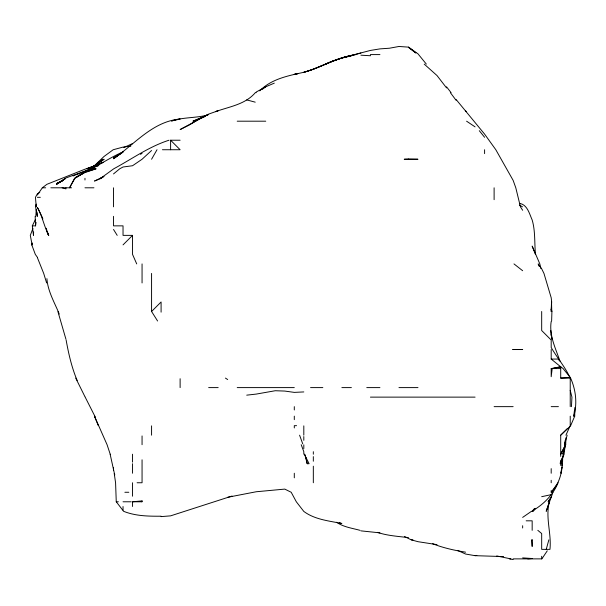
<?xml version="1.0" encoding="UTF-8"?>
<svg xmlns="http://www.w3.org/2000/svg" width="606" height="606" viewBox="0 0 606 606"><rect width="100%" height="100%" fill="white"/><g stroke="black" fill="none" stroke-linecap="round" stroke-linejoin="round"><path stroke-width="0.91" d="M562.656 457.674C562.671 469.998 560.209 483.202 551.195 492.269L551.195 490.527M570.655 425.67L574.715 416.155L574.859 407.505M551.627 321.006L551.914 311.492L551.195 309.151L551.778 311.492L551.505 301.977L551.195 311.492L551.68 301.977L551.195 297.758L543.961 273.427L541.681 268.799L538.173 263.913L539.226 266.398M565.959 437.774L565.693 444.698L562.807 454.212L565.231 444.698L564.088 454.212L560.709 463.09L563.648 454.212L560.709 463.726L560.709 465.461M33.618 231.909L33.466 235.37L32.315 225.856L35.406 219.516M571.458 406.641L571.935 397.127L570.223 390.317M551.195 321.438C548.975 335.345 555.634 348.48 560.027 361.267M561.898 459.401L561.376 463.726L562.345 457.674M36.246 209.418L35.83 216.342L35.178 216.342L35.549 225.856L32.315 225.856M574.715 416.155L573.784 416.155L574.382 410.966M36.572 204.23L36.262 206.828L35.436 197.314L37.398 193.89L39.761 192.367M561.83 467.188L561.005 473.241L561.823 467.188M35.549 225.856L36.065 222.394M560.179 463.726L560.709 460.196M565.209 440.373L564.504 444.698L567.148 435.184M36.065 204.23L35.565 206.828L37.398 216.342L36.943 212.017M32.179 243.157L31.777 244.885L32.451 243.157M573.784 416.155C577.442 403.566 575.882 389.991 570.602 378.091M546.248 549.362L548.854 539.848M141.789 501.783L142.062 500.904L132.547 501.783L142.062 501.783L142.062 500.904M552.922 492.269L551.195 497.299L548.127 501.783L551.195 497.125L546.211 511.305L549.362 501.783C545.218 517.66 551.611 533.447 549.96 549.362L541.681 549.362L541.681 533.553L537.825 530.333M32.906 228.454L30.3 235.37L32.11 244.885M565.928 435.184L570.223 425.67L570.223 416.155M558.081 482.755C553.157 494.92 543.423 504.563 532.166 511.032M151.576 159.249L157.015 149.735M547.256 550.824L541.87 558.876L513.138 558.876M92.983 167.127L94.483 166.036L86.719 168.771L94.483 165.915L103.997 159.249L94.483 165.915L87.506 168.771L103.134 162.332L89.567 168.044L94.483 165.93L102.626 159.249L94.483 166.036L84.969 169.195L46.912 184.307L42.322 187.799L37.398 194.98L37.398 193.89M551.195 492.269L557.55 483.49M535.181 508.373L532.939 511.305L535.265 508.373M534.545 508.585L532.166 511.305L534.674 508.585M123.033 244.885L132.547 235.37L123.033 235.37L123.033 225.856L113.511 225.856L113.511 216.342M157.59 321.006L151.576 311.492L161.09 301.977L161.09 312.158M560.709 456.424L560.709 435.184L567.057 428.836M560.709 435.176L570.223 426.223M151.576 150.508L142.062 159.249L132.547 165.733L123.033 167.006L119.746 168.771L113.511 173.93M259.762 90.885C271.261 78.947 288.259 75.742 303.811 72.288C320.089 67.864 334.618 58.532 351.389 55.525M189.633 124.836L180.118 129.563L208.661 114.095L218.175 110.709L215.433 111.678C229.318 106.611 245.135 104.611 255.338 92.65L256.24 92.65L256.24 92.014L265.754 86.787L274.298 83.136M93.233 166.809L103.997 156.507L113.201 149.735L123.033 147.091L130.813 146.175M262.118 89.453L265.754 86.787M522.652 517.403L531.462 511.305M101.702 178.285L100.657 178.285L113.792 168.771C131.994 158.969 149.129 146.561 168.998 140.221M140.471 154.325L142.062 153.341M190.382 124.381L199.147 119.064L208.661 114.36L192.95 121.192L204.336 116.897M122.238 152.659L113.511 157.939L123.033 151.939L113.511 158.757C134.691 144.152 152.765 121.405 180.118 119.018L174.929 120.208M100.657 178.285L103.997 176.444L94.483 181.058L101.369 178.285M62.766 180.626L56.426 184.019L65.145 178.762L56.426 184.436L65.94 177.952L94.483 167.62L76.318 174.687M84.181 172.975L75.455 177.581L84.969 172.119L96.119 168.771L85.832 172.263M123.033 151.894C109.837 157.545 98.157 166.097 84.969 171.718L91.597 169.097M62.766 180.497L56.426 183.626L62.766 180.55M123.821 147.516L132.547 143.584M356.04 54.593C337.512 57.108 321.559 67.364 303.811 72.311L313.325 69.243L332.353 61.183L341.867 57.941L370.417 50.434L379.932 48.889L389.446 48.222L398.96 46.48L408.474 47.124L415.792 52.866M92.423 168.771L94.483 167.862M325.687 64.107C336.83 58.714 349.056 56.35 360.903 52.995M91.711 168.771L94.483 167.567M73.091 175.982L75.455 174.998M98.808 165.574L94.483 166.968L97.081 166.188M232.015 496.049L170.604 515.857L161.09 516.615M173.202 120.602L171.468 120.995C183.254 117.094 195.874 118.162 207.797 115.004M541.681 496.693L551.195 494.647M341.867 57.941L351.389 55.911M541.681 311.492L541.681 330.52L551.195 340.034L551.195 347.503C557.225 357.987 565.216 366.948 570.223 378.091L560.709 378.091L560.709 366.789L552.18 368.577L551.195 376.705L551.195 368.577L560.709 366.789L563.11 368.577L570.223 377.424L570.223 406.641M227.689 497.284L256.24 491.754L284.782 489.103L291.198 492.269L296.326 501.783L303.811 511.434C314.817 519.6 328.846 520.849 341.867 523.531L339.345 522.63M457.636 550.43L465.567 554.035L475.081 555.672L476.808 555.384M246.725 395.157L256.24 394.082L275.268 390.734L284.782 391.067L294.296 392.385L303.811 391.93M527.735 558.876L532.166 558.52L522.652 557.884M560.709 378.091L570.223 377.424M379.932 54.593L370.417 54.593L370.417 55.752L360.903 55.191M237.211 121.192L265.754 121.192M170.604 149.735L170.604 140.221L180.118 140.221M162.431 149.735L180.118 149.735L170.604 140.221M42.322 187.799L45.677 187.799M50.859 187.799L71.576 187.799M84.969 187.799L93.945 187.799M37.398 197.314L40.307 197.314M551.195 349.548L551.195 359.063L558.323 359.063L559.277 360.532M551.195 368.577L560.709 368.577M208.661 387.605L218.175 387.605M237.211 387.605L294.296 387.605M310.545 387.605L322.839 387.605M341.867 387.605L351.389 387.605M366.759 387.605L379.932 387.605M398.96 387.605L417.988 387.605M370.417 397.127L475.081 397.127M494.11 406.641L513.138 406.641M551.195 406.641L558.421 406.641M296.576 425.67L294.296 425.67L294.296 427.95M304.795 454.212L307.204 463.726L309.105 463.726L304.341 454.212M137.085 482.755L142.062 482.755L142.062 459.81M124.874 492.269L128.813 492.269M114.186 473.241L115.579 482.755L116.261 501.783L118.367 501.783M123.033 501.783L131.207 501.783M526.175 520.819L532.166 520.819L532.166 530.333M360.032 530.333C352.2 528.167 343.382 527.084 336.565 522.228M404.513 536.552L411.269 539.848L412.951 539.848M496.7 555.975L510.85 558.876M161.09 516.206C148.455 516.289 135.509 516.1 123.616 511.305L116.261 501.783M503.624 556.588L475.081 555.672M379.932 532.856L360.903 530.856M408.474 537.643C398.097 536.302 387.363 535.742 377.424 532.363M437.017 544.642L417.988 541.688L411.269 539.848M465.567 552.172C454.417 550.362 443.198 547.9 432.692 543.749M509.328 558.876L513.138 559.52M246.725 99.899L255.217 102.164M62.138 187.799L65.94 188.867L65.94 187.799M520.054 203.449C527.485 205.101 529.439 213.865 532.166 219.963C535.454 231.121 534.363 242.938 535.492 254.399L532.166 246.089L539.832 263.913L540.863 268.511M519.372 205.063L522.486 206.828M225.424 378.091L227.689 379.538M466.59 121.192L475.081 126.874M408.474 47.124L417.988 53.843L426.336 64.107M408.474 47.366L415.792 52.919M513.979 263.913L522.652 270.73M551.195 359.063L560.709 366.789M424.215 64.107L437.017 75.553L446.531 87.9M522.652 210.274L520.44 206.828L515.797 187.799L513.138 180.376L495.822 149.735L484.595 134.123L456.045 99.422M479.293 130.707L484.595 137.289M466.279 111.678L465.567 110.731M446.531 86.794L451.076 92.65M95.589 417.663L85.181 397.127M450.372 92.65L456.045 100.248M37.398 257.323L35.322 254.399L31.777 244.885M113.511 229.454L117.2 235.37M66.13 340.034C68.569 353.722 71.781 367.736 77.174 380.47M84.969 396.748L75.72 378.091M57.881 310.772C53.358 300.508 47.647 289.88 46.912 278.639M41.435 215.531L37.398 207.457C42.443 216.259 44.049 226.417 48.753 235.37L46.912 231.144L48.548 235.37L47.185 231.416M98.308 425.67L94.483 416.208L107.065 444.698L110.224 454.212M136.721 263.913L132.547 254.399L132.547 235.37M37.398 257.664L43.7 273.427L46.624 282.949M41.844 216.342L42.852 218.94M58.244 311.492L59.229 314.082M301.212 444.698L303.811 451.69L303.811 454.212M299.584 435.184L302.727 443.834M57.896 311.492L65.94 339.246M110.141 454.212L114.17 472.498M46.23 228.242L46.912 230.621M114.39 473.241L114.784 474.975M306.007 457.674L307.204 463.726M551.195 334.383L551.46 335.997M550.824 330.52L551.195 335.641M551.195 468.643L551.195 473.241M551.195 480.3L551.195 482.755M541.681 556.293L541.681 558.876M522.652 525.713L522.652 527.993M494.11 187.799L494.11 199.677M484.595 149.735L484.595 153.629M313.325 451.69L313.325 454.212M313.325 456.621L313.325 461.227M313.325 466.188L313.325 482.755M303.811 425.859L303.811 435.184M303.811 436.547L303.811 440.342M303.811 444.819L303.811 448.599M294.296 406.641L294.296 409.982M294.296 416.155L294.296 419.663M294.296 473.241L294.296 477.816M180.118 378.72L180.118 387.605M151.576 273.427L151.576 311.492M151.576 425.859L151.576 435.184M142.062 263.913L142.062 282.949M142.062 435.941L142.062 444.698M132.547 454.212L132.547 462.113M132.547 463.726L132.547 473.241M132.547 482.755L132.547 496.216M132.547 502.253L132.547 506.495M123.033 506.518L123.033 510.108M113.511 187.799L113.511 206.828M113.511 467.453L113.511 470.256M84.969 178.285L84.969 179.99M562.307 463.726L562.065 465.461L562.307 463.726M565.64 444.698L560.709 454.212L565.693 444.698M74.576 178.285L69.538 187.799L74.939 178.285L84.969 172.119L74.576 178.285M297.978 73.621L294.296 74.341L297.978 73.621M408.474 159.09L404.24 159.249L417.988 159.249L408.474 159.09M522.652 349.548L512.827 349.548L522.652 349.548M532.166 539.848L531.674 539.848L532.166 546.46L532.166 539.848M552.028 339.231L551.695 337.618L551.998 339.224"/></g></svg>
